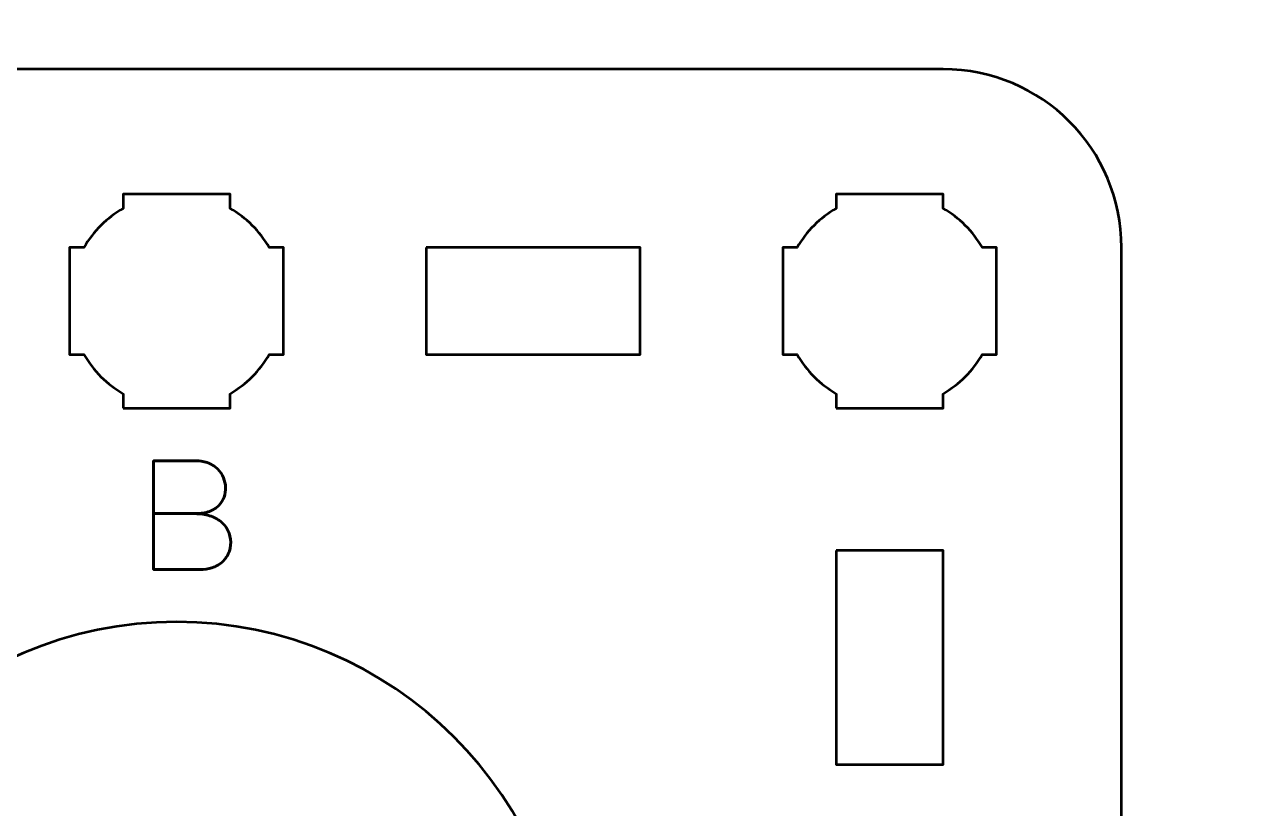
# Model space of a CAD drawing. Header units: centimetres. Extents: x -21 to 0, y -29.7 to 0.
# Drawn here: x -11.927 to -8.499, y -24.973 to -22.774 of the extents above; entities that cross this region are included whole.
import ezdxf

# ---------------------------------------------------------------- set-up
doc = ezdxf.new("R2010")
doc.units = ezdxf.units.CM
doc.header["$MEASUREMENT"] = 0
doc.layers.add('Layer 1', color=7, linetype='Continuous')

msp = doc.modelspace()

# ---------------------------------------------------------------- linework, layer by layer
at = {"layer": 'Layer 1', "color": 1, "lineweight": 53}
msp.add_open_spline([(-21.00003, -29.19995), (-21.00003, -29.19995), (-21.00003, -1.69992), (-21.00003, -1.69992), (-21.00003, -1.69992), (-21.00003, -1.61709), (-20.93286, -1.54992), (-20.85003, -1.54992), (-20.85003, -1.54992), (-20.7672, -1.54992), (-20.70003, -1.48275), (-20.70003, -1.39992), (-20.70003, -1.39992), (-20.70003, -1.31709), (-20.7672, -1.24992), (-20.85003, -1.24992), (-20.85003, -1.24992), (-20.93286, -1.24992), (-21.00003, -1.18275), (-21.00003, -1.09992), (-21.00003, -1.09992), (-21.00003, -1.09992), (-21.00003, -0.49992), (-21.00003, -0.49992), (-21.00003, -0.49992), (-21.00003, -0.22295), (-20.77694, 0.00004), (-20.49994, 0.00004), (-20.49994, 0.00004), (-20.49994, 0.00004), (-0.50008, 0.00004), (-0.50008, 0.00004), (-0.50008, 0.00004), (-0.22294, 0.00004), (0.00002, -0.22295), (0.00002, -0.49992), (0.00002, -0.49992), (0.00002, -0.49992), (0.00002, -29.19995), (0.00002, -29.19995), (0.00002, -29.19995), (0.00002, -29.47695), (-0.22294, -29.70004), (-0.50008, -29.70004), (-0.50008, -29.70004), (-0.50008, -29.70004), (-20.49994, -29.70004), (-20.49994, -29.70004), (-20.49994, -29.70004), (-20.77694, -29.70004), (-21.00003, -29.47695), (-21.00003, -29.19995)], degree=3, knots=[0, 0, 0, 0, 0.0769231, 0.0769231, 0.0769231, 0.0769231, 0.1538462, 0.1538462, 0.1538462, 0.1538462, 0.2307692, 0.2307692, 0.2307692, 0.2307692, 0.3076923, 0.3076923, 0.3076923, 0.3076923, 0.3846154, 0.3846154, 0.3846154, 0.3846154, 0.4615385, 0.4615385, 0.4615385, 0.4615385, 0.5384615, 0.5384615, 0.5384615, 0.5384615, 0.6153846, 0.6153846, 0.6153846, 0.6153846, 0.6923077, 0.6923077, 0.6923077, 0.6923077, 0.7692308, 0.7692308, 0.7692308, 0.7692308, 0.8461538, 0.8461538, 0.8461538, 0.8461538, 0.9230769, 0.9230769, 0.9230769, 0.9230769, 1, 1, 1, 1], dxfattribs=at)
at = {"layer": 'Layer 1', "color": 3, "lineweight": 53}
msp.add_open_spline([(-13.64993, -22.89997), (-13.64993, -22.89997), (-9.35006, -22.89997), (-9.35006, -22.89997), (-9.35006, -22.89997), (-9.07292, -22.89997), (-8.84996, -23.12306), (-8.84996, -23.40006), (-8.84996, -23.40006), (-8.84996, -23.40006), (-8.84996, -27.69993), (-8.84996, -27.69993), (-8.84996, -27.69993), (-8.84996, -27.97707), (-9.07292, -28.20003), (-9.35006, -28.20003), (-9.35006, -28.20003), (-9.35006, -28.20003), (-13.64993, -28.20003), (-13.64993, -28.20003), (-13.64993, -28.20003), (-13.92693, -28.20003), (-14.15002, -27.97707), (-14.15002, -27.69993), (-14.15002, -27.69993), (-14.15002, -27.69993), (-14.15002, -23.40006), (-14.15002, -23.40006), (-14.15002, -23.40006), (-14.15002, -23.12306), (-13.92693, -22.89997), (-13.64993, -22.89997)], degree=3, knots=[0, 0, 0, 0, 0.125, 0.125, 0.125, 0.125, 0.25, 0.25, 0.25, 0.25, 0.375, 0.375, 0.375, 0.375, 0.5, 0.5, 0.5, 0.5, 0.625, 0.625, 0.625, 0.625, 0.75, 0.75, 0.75, 0.75, 0.875, 0.875, 0.875, 0.875, 1, 1, 1, 1], dxfattribs=at)
at = {"layer": 'Layer 1', "lineweight": 53}
for points, knots in [([(-11.64998, -23.85006), (-11.64998, -23.85006), (-11.64998, -23.80988), (-11.64998, -23.80988), (-11.64998, -23.80988), (-11.69552, -23.78355), (-11.73348, -23.7456), (-11.75983, -23.70007), (-11.75983, -23.70007), (-11.75983, -23.70007), (-11.79998, -23.70007), (-11.79998, -23.70007), (-11.79998, -23.70007), (-11.79998, -23.70007), (-11.79998, -23.55155), (-11.79998, -23.55155), (-11.79998, -23.55155), (-11.79998, -23.55155), (-11.8, -23.55), (-11.8, -23.55), (-11.8, -23.55), (-11.8, -23.55), (-11.79998, -23.54845), (-11.79998, -23.54845), (-11.79998, -23.54845), (-11.79998, -23.54845), (-11.79998, -23.40006), (-11.79998, -23.40006), (-11.79998, -23.40006), (-11.79998, -23.40006), (-11.75988, -23.40006), (-11.75988, -23.40006), (-11.75988, -23.40006), (-11.73353, -23.35449), (-11.69554, -23.31649), (-11.64998, -23.29013), (-11.64998, -23.29013), (-11.64998, -23.29013), (-11.64998, -23.25005), (-11.64998, -23.25005), (-11.64998, -23.25005), (-11.64998, -23.25005), (-11.50464, -23.25005), (-11.50464, -23.25005), (-11.50464, -23.25005), (-11.50464, -23.25005), (-11.5, -23.24999), (-11.5, -23.24999), (-11.5, -23.24999), (-11.5, -23.24999), (-11.49535, -23.25005), (-11.49535, -23.25005), (-11.49535, -23.25005), (-11.49535, -23.25005), (-11.34997, -23.25005), (-11.34997, -23.25005), (-11.34997, -23.25005), (-11.34997, -23.25005), (-11.34997, -23.29013), (-11.34997, -23.29013), (-11.34997, -23.29013), (-11.3044, -23.31649), (-11.26643, -23.35449), (-11.24009, -23.40006), (-11.24009, -23.40006), (-11.24009, -23.40006), (-11.19997, -23.40006), (-11.19997, -23.40006), (-11.19997, -23.40006), (-11.19997, -23.40006), (-11.19997, -23.70007), (-11.19997, -23.70007), (-11.19997, -23.70007), (-11.19997, -23.70007), (-11.24014, -23.70007), (-11.24014, -23.70007), (-11.24014, -23.70007), (-11.26648, -23.7456), (-11.30444, -23.78355), (-11.34997, -23.80988), (-11.34997, -23.80988), (-11.34997, -23.80988), (-11.34997, -23.85006), (-11.34997, -23.85006), (-11.34997, -23.85006), (-11.34997, -23.85006), (-11.64998, -23.85006), (-11.64998, -23.85006)], [0, 0, 0, 0, 0.0454545, 0.0454545, 0.0454545, 0.0454545, 0.0909091, 0.0909091, 0.0909091, 0.0909091, 0.1363636, 0.1363636, 0.1363636, 0.1363636, 0.1818182, 0.1818182, 0.1818182, 0.1818182, 0.2272727, 0.2272727, 0.2272727, 0.2272727, 0.2727273, 0.2727273, 0.2727273, 0.2727273, 0.3181818, 0.3181818, 0.3181818, 0.3181818, 0.3636364, 0.3636364, 0.3636364, 0.3636364, 0.4090909, 0.4090909, 0.4090909, 0.4090909, 0.4545455, 0.4545455, 0.4545455, 0.4545455, 0.5, 0.5, 0.5, 0.5, 0.5454545, 0.5454545, 0.5454545, 0.5454545, 0.5909091, 0.5909091, 0.5909091, 0.5909091, 0.6363636, 0.6363636, 0.6363636, 0.6363636, 0.6818182, 0.6818182, 0.6818182, 0.6818182, 0.7272727, 0.7272727, 0.7272727, 0.7272727, 0.7727273, 0.7727273, 0.7727273, 0.7727273, 0.8181818, 0.8181818, 0.8181818, 0.8181818, 0.8636364, 0.8636364, 0.8636364, 0.8636364, 0.9090909, 0.9090909, 0.9090909, 0.9090909, 0.9545455, 0.9545455, 0.9545455, 0.9545455, 1, 1, 1, 1]), ([(-9.64998, -23.85006), (-9.64998, -23.85006), (-9.64998, -23.80988), (-9.64998, -23.80988), (-9.64998, -23.80988), (-9.69552, -23.78355), (-9.73348, -23.7456), (-9.75983, -23.70007), (-9.75983, -23.70007), (-9.75983, -23.70007), (-9.79998, -23.70007), (-9.79998, -23.70007), (-9.79998, -23.70007), (-9.79998, -23.70007), (-9.79998, -23.55155), (-9.79998, -23.55155), (-9.79998, -23.55155), (-9.79998, -23.55155), (-9.8, -23.55), (-9.8, -23.55), (-9.8, -23.55), (-9.8, -23.55), (-9.79998, -23.54845), (-9.79998, -23.54845), (-9.79998, -23.54845), (-9.79998, -23.54845), (-9.79998, -23.40006), (-9.79998, -23.40006), (-9.79998, -23.40006), (-9.79998, -23.40006), (-9.75988, -23.40006), (-9.75988, -23.40006), (-9.75988, -23.40006), (-9.73353, -23.35449), (-9.69554, -23.31649), (-9.64998, -23.29013), (-9.64998, -23.29013), (-9.64998, -23.29013), (-9.64998, -23.25005), (-9.64998, -23.25005), (-9.64998, -23.25005), (-9.64998, -23.25005), (-9.50464, -23.25005), (-9.50464, -23.25005), (-9.50464, -23.25005), (-9.50464, -23.25005), (-9.5, -23.24999), (-9.5, -23.24999), (-9.5, -23.24999), (-9.5, -23.24999), (-9.49535, -23.25005), (-9.49535, -23.25005), (-9.49535, -23.25005), (-9.49535, -23.25005), (-9.34997, -23.25005), (-9.34997, -23.25005), (-9.34997, -23.25005), (-9.34997, -23.25005), (-9.34997, -23.29013), (-9.34997, -23.29013), (-9.34997, -23.29013), (-9.3044, -23.31649), (-9.26643, -23.35449), (-9.24009, -23.40006), (-9.24009, -23.40006), (-9.24009, -23.40006), (-9.19997, -23.40006), (-9.19997, -23.40006), (-9.19997, -23.40006), (-9.19997, -23.40006), (-9.19997, -23.70007), (-9.19997, -23.70007), (-9.19997, -23.70007), (-9.19997, -23.70007), (-9.24014, -23.70007), (-9.24014, -23.70007), (-9.24014, -23.70007), (-9.26648, -23.7456), (-9.30444, -23.78355), (-9.34997, -23.80988), (-9.34997, -23.80988), (-9.34997, -23.80988), (-9.34997, -23.85006), (-9.34997, -23.85006), (-9.34997, -23.85006), (-9.34997, -23.85006), (-9.64998, -23.85006), (-9.64998, -23.85006)], [0, 0, 0, 0, 0.0454545, 0.0454545, 0.0454545, 0.0454545, 0.0909091, 0.0909091, 0.0909091, 0.0909091, 0.1363636, 0.1363636, 0.1363636, 0.1363636, 0.1818182, 0.1818182, 0.1818182, 0.1818182, 0.2272727, 0.2272727, 0.2272727, 0.2272727, 0.2727273, 0.2727273, 0.2727273, 0.2727273, 0.3181818, 0.3181818, 0.3181818, 0.3181818, 0.3636364, 0.3636364, 0.3636364, 0.3636364, 0.4090909, 0.4090909, 0.4090909, 0.4090909, 0.4545455, 0.4545455, 0.4545455, 0.4545455, 0.5, 0.5, 0.5, 0.5, 0.5454545, 0.5454545, 0.5454545, 0.5454545, 0.5909091, 0.5909091, 0.5909091, 0.5909091, 0.6363636, 0.6363636, 0.6363636, 0.6363636, 0.6818182, 0.6818182, 0.6818182, 0.6818182, 0.7272727, 0.7272727, 0.7272727, 0.7272727, 0.7727273, 0.7727273, 0.7727273, 0.7727273, 0.8181818, 0.8181818, 0.8181818, 0.8181818, 0.8636364, 0.8636364, 0.8636364, 0.8636364, 0.9090909, 0.9090909, 0.9090909, 0.9090909, 0.9545455, 0.9545455, 0.9545455, 0.9545455, 1, 1, 1, 1]), ([(-10.80001, -23.40006), (-10.80001, -23.40006), (-10.20001, -23.40006), (-10.20001, -23.40006), (-10.20001, -23.40006), (-10.20001, -23.40006), (-10.20001, -23.70007), (-10.20001, -23.70007), (-10.20001, -23.70007), (-10.20001, -23.70007), (-10.80001, -23.70007), (-10.80001, -23.70007), (-10.80001, -23.70007), (-10.80001, -23.70007), (-10.80001, -23.40006), (-10.80001, -23.40006)], [0, 0, 0, 0, 0.25, 0.25, 0.25, 0.25, 0.5, 0.5, 0.5, 0.5, 0.75, 0.75, 0.75, 0.75, 1, 1, 1, 1]), ([(-9.65006, -24.25001), (-9.65006, -24.25001), (-9.35006, -24.25001), (-9.35006, -24.25001), (-9.35006, -24.25001), (-9.35006, -24.25001), (-9.35006, -24.85002), (-9.35006, -24.85002), (-9.35006, -24.85002), (-9.35006, -24.85002), (-9.65006, -24.85002), (-9.65006, -24.85002), (-9.65006, -24.85002), (-9.65006, -24.85002), (-9.65006, -24.25001), (-9.65006, -24.25001)], [0, 0, 0, 0, 0.25, 0.25, 0.25, 0.25, 0.5, 0.5, 0.5, 0.5, 0.75, 0.75, 0.75, 0.75, 1, 1, 1, 1])]:
    msp.add_open_spline(points, degree=3, knots=knots, dxfattribs=at)
at = {"layer": 'Layer 1', "color": 5, "lineweight": 53}
msp.add_open_spline([(-11.56459, -24.14636), (-11.56459, -24.14636), (-11.44733, -24.14636), (-11.44733, -24.14636), (-11.44733, -24.14636), (-11.43209, -24.14629), (-11.41911, -24.14418), (-11.40817, -24.14001), (-11.40817, -24.14001), (-11.3973, -24.13592), (-11.38849, -24.13035), (-11.38164, -24.12336), (-11.38164, -24.12336), (-11.3748, -24.11638), (-11.36986, -24.10848), (-11.36675, -24.09973), (-11.36675, -24.09973), (-11.36372, -24.09105), (-11.36231, -24.08202), (-11.36266, -24.07271), (-11.36266, -24.07271), (-11.36309, -24.06339), (-11.36506, -24.05436), (-11.36859, -24.04554), (-11.36859, -24.04554), (-11.37205, -24.03672), (-11.37727, -24.02875), (-11.38411, -24.02162), (-11.38411, -24.02162), (-11.39095, -24.0145), (-11.39949, -24.00885), (-11.40986, -24.00469), (-11.40986, -24.00469), (-11.42024, -24.00046), (-11.43244, -23.99827), (-11.44648, -23.9982), (-11.44648, -23.9982), (-11.44648, -23.9982), (-11.56459, -23.9982), (-11.56459, -23.9982), (-11.56459, -23.9982), (-11.56459, -23.9982), (-11.56459, -24.30342), (-11.56459, -24.30342), (-11.56459, -24.30342), (-11.56459, -24.30342), (-11.43463, -24.30342), (-11.43463, -24.30342), (-11.43463, -24.30342), (-11.42249, -24.30342), (-11.4112, -24.30166), (-11.40076, -24.2982), (-11.40076, -24.2982), (-11.39032, -24.29467), (-11.38122, -24.28966), (-11.37332, -24.28296), (-11.37332, -24.28296), (-11.36548, -24.27633), (-11.35935, -24.26828), (-11.35497, -24.25876), (-11.35497, -24.25876), (-11.3506, -24.24923), (-11.34834, -24.23844), (-11.34827, -24.22637), (-11.34827, -24.22637), (-11.34855, -24.21424), (-11.35109, -24.2033), (-11.35596, -24.1935), (-11.35596, -24.1935), (-11.36083, -24.18369), (-11.3676, -24.17529), (-11.37635, -24.16824), (-11.37635, -24.16824), (-11.3851, -24.16125), (-11.39554, -24.15582), (-11.40754, -24.15208), (-11.40754, -24.15208), (-11.41953, -24.14834), (-11.43279, -24.14644), (-11.44733, -24.14636), (-11.44733, -24.14636), (-11.43279, -24.14644), (-11.41953, -24.14834), (-11.40754, -24.15208), (-11.40754, -24.15208), (-11.39554, -24.15582), (-11.3851, -24.16125), (-11.37635, -24.16824), (-11.37635, -24.16824), (-11.3676, -24.17529), (-11.36083, -24.18369), (-11.35596, -24.1935), (-11.35596, -24.1935), (-11.35109, -24.2033), (-11.34855, -24.21424), (-11.34827, -24.22637), (-11.34827, -24.22637), (-11.34834, -24.23844), (-11.3506, -24.24923), (-11.35497, -24.25876), (-11.35497, -24.25876), (-11.35935, -24.26828), (-11.36548, -24.27633), (-11.37332, -24.28296), (-11.37332, -24.28296), (-11.38122, -24.28966), (-11.39032, -24.29467), (-11.40076, -24.2982), (-11.40076, -24.2982), (-11.4112, -24.30166), (-11.42249, -24.30342), (-11.43463, -24.30342), (-11.43463, -24.30342), (-11.43463, -24.30342), (-11.56459, -24.30342), (-11.56459, -24.30342), (-11.56459, -24.30342), (-11.56459, -24.30342), (-11.56459, -23.9982), (-11.56459, -23.9982), (-11.56459, -23.9982), (-11.56459, -23.9982), (-11.44648, -23.9982), (-11.44648, -23.9982), (-11.44648, -23.9982), (-11.43244, -23.99827), (-11.42024, -24.00046), (-11.40986, -24.00469), (-11.40986, -24.00469), (-11.39949, -24.00885), (-11.39095, -24.0145), (-11.38411, -24.02162), (-11.38411, -24.02162), (-11.37727, -24.02875), (-11.37205, -24.03672), (-11.36859, -24.04554), (-11.36859, -24.04554), (-11.36506, -24.05436), (-11.36309, -24.06339), (-11.36266, -24.07271), (-11.36266, -24.07271), (-11.36231, -24.08202), (-11.36372, -24.09105), (-11.36675, -24.09973), (-11.36675, -24.09973), (-11.36986, -24.10848), (-11.3748, -24.11638), (-11.38164, -24.12336), (-11.38164, -24.12336), (-11.38849, -24.13035), (-11.3973, -24.13592), (-11.40817, -24.14001), (-11.40817, -24.14001), (-11.41911, -24.14418), (-11.43209, -24.14629), (-11.44733, -24.14636), (-11.44733, -24.14636), (-11.44733, -24.14636), (-11.56459, -24.14636), (-11.56459, -24.14636)], degree=3, knots=[0, 0, 0, 0, 0.025, 0.025, 0.025, 0.025, 0.05, 0.05, 0.05, 0.05, 0.075, 0.075, 0.075, 0.075, 0.1, 0.1, 0.1, 0.1, 0.125, 0.125, 0.125, 0.125, 0.15, 0.15, 0.15, 0.15, 0.175, 0.175, 0.175, 0.175, 0.2, 0.2, 0.2, 0.2, 0.225, 0.225, 0.225, 0.225, 0.25, 0.25, 0.25, 0.25, 0.275, 0.275, 0.275, 0.275, 0.3, 0.3, 0.3, 0.3, 0.325, 0.325, 0.325, 0.325, 0.35, 0.35, 0.35, 0.35, 0.375, 0.375, 0.375, 0.375, 0.4, 0.4, 0.4, 0.4, 0.425, 0.425, 0.425, 0.425, 0.45, 0.45, 0.45, 0.45, 0.475, 0.475, 0.475, 0.475, 0.5, 0.5, 0.5, 0.5, 0.525, 0.525, 0.525, 0.525, 0.55, 0.55, 0.55, 0.55, 0.575, 0.575, 0.575, 0.575, 0.6, 0.6, 0.6, 0.6, 0.625, 0.625, 0.625, 0.625, 0.65, 0.65, 0.65, 0.65, 0.675, 0.675, 0.675, 0.675, 0.7, 0.7, 0.7, 0.7, 0.725, 0.725, 0.725, 0.725, 0.75, 0.75, 0.75, 0.75, 0.775, 0.775, 0.775, 0.775, 0.8, 0.8, 0.8, 0.8, 0.825, 0.825, 0.825, 0.825, 0.85, 0.85, 0.85, 0.85, 0.875, 0.875, 0.875, 0.875, 0.9, 0.9, 0.9, 0.9, 0.925, 0.925, 0.925, 0.925, 0.95, 0.95, 0.95, 0.95, 0.975, 0.975, 0.975, 0.975, 1, 1, 1, 1], dxfattribs=at)
at = {"layer": 'Layer 1', "color": 250, "lineweight": 53}
msp.add_open_spline([(-11.49999, -24.45), (-10.89257, -24.45), (-10.39999, -24.94258), (-10.39999, -25.55), (-10.39999, -25.55), (-10.39999, -26.15742), (-10.89257, -26.65), (-11.49999, -26.65), (-11.49999, -26.65), (-12.10741, -26.65), (-12.59999, -26.15742), (-12.59999, -25.55), (-12.59999, -25.55), (-12.59999, -24.94258), (-12.10741, -24.45), (-11.49999, -24.45)], degree=3, knots=[0, 0, 0, 0, 0.25, 0.25, 0.25, 0.25, 0.5, 0.5, 0.5, 0.5, 0.75, 0.75, 0.75, 0.75, 1, 1, 1, 1], dxfattribs=at)

doc.saveas('drawing.dxf')
